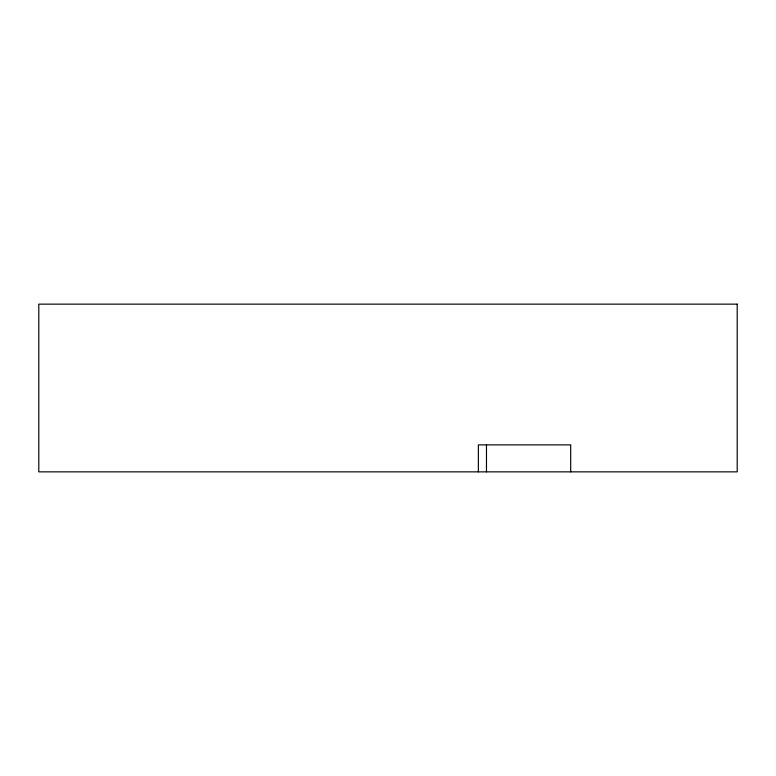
<?xml version="1.0" encoding="UTF-8"?>
<svg xmlns="http://www.w3.org/2000/svg" width="776" height="776" viewBox="0 0 776 776"><rect width="100%" height="100%" fill="white"/><g stroke="black" fill="none" stroke-linecap="round" stroke-linejoin="round"><path stroke-width="1.16" d="M570.7 471.856L570.7 444.881L478.375 444.881L478.375 471.856M486.474 444.881L486.474 471.856M737.2 304.144L38.8 304.144L38.8 471.856L737.2 471.856L737.2 304.144"/></g></svg>
